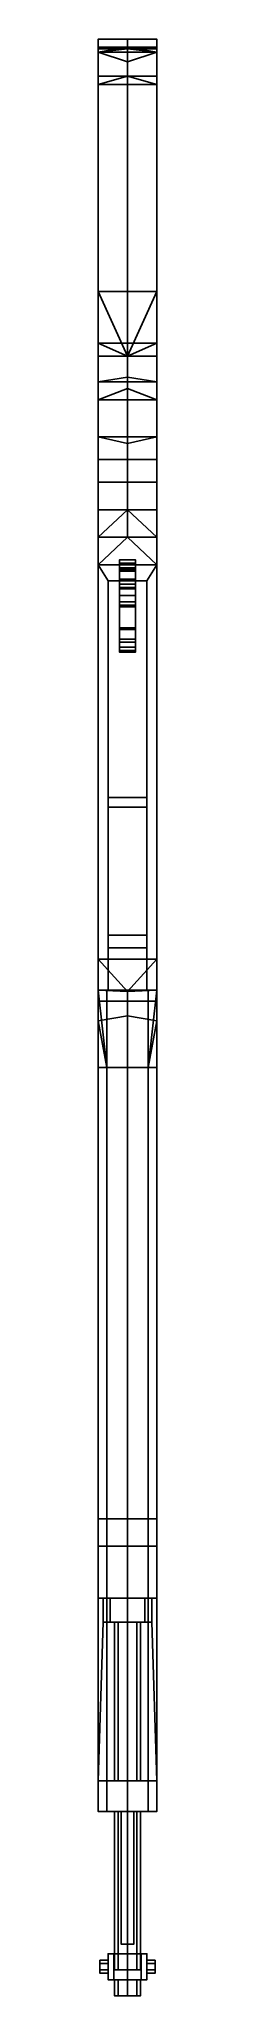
# Model space of a CAD drawing. Extents: x -0.2 to 0.2, y -12.3 to -0.2.
import ezdxf

# ---------------------------------------------------------------- set-up
doc = ezdxf.new("R2010")
doc.units = 0
doc.layers.add('AG42', color=7, linetype='CONTINUOUS')

msp = doc.modelspace()

# ---------------------------------------------------------------- linework, layer by layer
at = {"layer": 'AG42'}
for points in [[(-0.18, -0.29, 0.84), (-0.18, -0.29, 0.84), (-0.18, -0.29, 1.23), (-0.18, -0.24, 1.23)], [(0.18, -0.24, 1.23), (0.18, -0.29, 0.84), (-0.18, -0.29, 0.84), (-0.18, -0.24, 1.23)], [(-0.18, -0.24, 1.23), (-0.18, -0.29, 1.23), (0, -0.29, 1.32), (0, -0.24, 1.27)], [(0, -0.24, 1.27), (0.18, -0.24, 1.23), (-0.18, -0.24, 1.23), (0, -0.24, 1.27)], [(0, -0.24, 1.27), (0, -0.29, 1.32), (0.18, -0.29, 1.23), (0.18, -0.24, 1.23)], [(0.18, -0.29, 1.23), (0.18, -0.29, 0.84), (0.18, -0.29, 0.84), (0.18, -0.24, 1.23)], [(-0.18, -0.29, 0.84), (-0.18, -0.3, 0.43), (-0.18, -0.3, 1.23), (-0.18, -0.29, 1.23)], [(0.18, -0.29, 0.84), (0.18, -0.3, 0.43), (-0.18, -0.3, 0.43), (-0.18, -0.29, 0.84)], [(-0.18, -0.29, 1.23), (-0.18, -0.3, 1.23), (0, -0.29, 1.32)], [(-0.18, -0.3, 1.23), (-0.18, -0.32, 1.23), (0, -0.29, 1.32)], [(-0.18, -0.32, 1.23), (-0.18, -0.47, 1.23), (0, -0.47, 1.32), (0, -0.29, 1.32)], [(-0.18, -0.3, 0.43), (-0.18, -0.32, 0.38), (-0.18, -0.32, 1.23), (-0.18, -0.3, 1.23)], [(0.18, -0.3, 0.43), (0, -0.3, 0.36), (0, -0.3, 0.36), (-0.18, -0.3, 0.43)], [(-0.18, -0.3, 0.43), (0, -0.3, 0.36), (0, -0.3, 0.36), (-0.18, -0.32, 0.38)], [(0, -0.3, 0.36), (0, -0.32, 0.3), (0, -0.32, 0.3), (-0.18, -0.32, 0.38)], [(-0.18, -0.32, 0.38), (-0.18, -0.47, 0.42), (-0.18, -0.47, 1.23), (-0.18, -0.32, 1.23)], [(0, -0.38, 0.27), (0, -0.47, 0.27), (-0.18, -0.47, 0.42), (-0.18, -0.32, 0.38)], [(-0.18, -0.32, 0.38), (0, -0.32, 0.3), (0, -0.32, 0.3), (0, -0.38, 0.27)], [(0, -0.29, 1.32), (0, -0.47, 1.32), (0.18, -0.47, 1.23), (0.18, -0.32, 1.23)], [(0.18, -0.3, 1.23), (0, -0.29, 1.32), (0.18, -0.32, 1.23)], [(0.18, -0.29, 1.23), (0, -0.29, 1.32), (0.18, -0.3, 1.23)], [(0.18, -0.3, 0.43), (0.18, -0.32, 0.38), (0.18, -0.32, 0.38), (0, -0.3, 0.36)], [(0, -0.3, 0.36), (0.18, -0.32, 0.38), (0.18, -0.32, 0.38), (0, -0.32, 0.3)], [(0.18, -0.32, 0.38), (0.18, -0.47, 0.42), (0, -0.47, 0.27), (0, -0.38, 0.27)], [(0, -0.32, 0.3), (0.18, -0.32, 0.38), (0.18, -0.32, 0.38), (0, -0.38, 0.27)], [(0.18, -0.3, 1.23), (0.18, -0.3, 0.43), (0.18, -0.29, 0.84), (0.18, -0.29, 1.23)], [(0.18, -0.32, 1.23), (0.18, -0.32, 0.38), (0.18, -0.3, 0.43), (0.18, -0.3, 1.23)], [(0.18, -0.47, 1.23), (0.18, -0.47, 0.42), (0.18, -0.32, 0.38), (0.18, -0.32, 1.23)], [(-0.18, -0.47, 0.42), (-0.18, -0.52, 0.42), (-0.18, -0.52, 1.23), (-0.18, -0.47, 1.23)], [(-0.18, -0.52, 1.23), (-0.18, -1.8, 1.27), (0, -2.2, 1.39), (0, -0.47, 1.32)], [(0, -0.47, 0.27), (0, -0.52, 0.27), (-0.18, -0.52, 0.42), (-0.18, -0.47, 0.42)], [(0.18, -0.47, 0.42), (0.18, -0.52, 0.42), (0, -0.52, 0.27), (0, -0.47, 0.27)], [(0, -0.47, 1.32), (0, -2.2, 1.39), (0.18, -1.8, 1.27), (0.18, -0.52, 1.23)], [(0, -0.47, 1.32), (0.18, -0.52, 1.23), (0.18, -0.47, 1.23)], [(0.18, -0.52, 1.23), (0.18, -0.52, 0.42), (0.18, -0.47, 0.42), (0.18, -0.47, 1.23)], [(-0.18, -0.52, 0.42), (-0.18, -1.8, 0.72), (-0.18, -1.8, 1.27), (-0.18, -0.52, 1.23)], [(0, -0.52, 0.27), (0, -1.8, 0.6), (-0.18, -1.8, 0.72), (-0.18, -0.52, 0.42)], [(0.18, -0.52, 0.42), (0.18, -1.8, 0.72), (0, -1.8, 0.6), (0, -0.52, 0.27)], [(0.18, -1.8, 1.27), (0.18, -1.8, 0.72), (0.18, -0.52, 0.42), (0.18, -0.52, 1.23)], [(-0.18, -1.8, 0.72), (-0.18, -2.12, 0.79), (-0.18, -2.12, 1.27), (-0.18, -1.8, 1.27)], [(0, -1.8, 0.6), (0, -2.12, 0.72), (-0.18, -2.12, 0.79), (-0.18, -1.8, 0.72)], [(-0.18, -1.8, 1.27), (-0.18, -2.12, 1.27), (0, -2.2, 1.39)], [(0.18, -2.12, 0.79), (0, -2.12, 0.72), (0, -1.8, 0.6), (0.18, -1.8, 0.72)], [(0.18, -1.8, 1.27), (0, -2.2, 1.39), (0.18, -2.12, 1.27)], [(0.18, -2.12, 1.27), (0.18, -2.12, 0.79), (0.18, -1.8, 0.72), (0.18, -1.8, 1.27)], [(-0.18, -2.12, 0.79), (-0.18, -2.2, 0.79), (-0.18, -2.2, 1.28), (-0.18, -2.12, 1.27)], [(-0.18, -2.12, 1.27), (-0.18, -2.2, 1.28), (0, -2.2, 1.39)], [(0, -2.12, 0.72), (0, -2.2, 0.72), (-0.18, -2.2, 0.79), (-0.18, -2.12, 0.79)], [(0.18, -2.12, 0.79), (0.18, -2.2, 0.79), (0, -2.2, 0.72), (0, -2.12, 0.72)], [(0.18, -2.12, 1.27), (0, -2.2, 1.39), (0.18, -2.2, 1.28)], [(0.18, -2.2, 1.28), (0.18, -2.2, 0.79), (0.18, -2.12, 0.79), (0.18, -2.12, 1.27)], [(-0.18, -2.2, 0.79), (-0.18, -2.36, 0.77), (-0.18, -2.36, 1.22), (-0.18, -2.2, 1.28)], [(-0.18, -2.2, 1.28), (-0.18, -2.36, 1.22), (0, -2.33, 1.3), (0, -2.2, 1.39)], [(0, -2.2, 0.72), (0, -2.36, 0.7), (-0.18, -2.36, 0.77), (-0.18, -2.2, 0.79)], [(0.18, -2.2, 0.79), (0.18, -2.36, 0.77), (0, -2.36, 0.7), (0, -2.2, 0.72)], [(0, -2.2, 1.39), (0, -2.33, 1.3), (0.18, -2.36, 1.22), (0.18, -2.2, 1.28)], [(0.18, -2.36, 1.22), (0.18, -2.36, 0.77), (0.18, -2.2, 0.79), (0.18, -2.2, 1.28)], [(-0.18, -2.36, 1.22), (-0.18, -2.47, 1.21), (0, -2.4, 1.29), (0, -2.33, 1.3)], [(-0.18, -2.36, 0.77), (-0.18, -2.47, 0.72), (-0.18, -2.47, 1.21), (-0.18, -2.36, 1.22)], [(0, -2.36, 0.7), (0, -2.47, 0.66), (-0.18, -2.47, 0.72), (-0.18, -2.36, 0.77)], [(-0.18, -2.47, 1.21), (-0.18, -2.47, 1.21), (0, -2.47, 1.29), (0, -2.4, 1.29)], [(0, -2.33, 1.3), (0, -2.4, 1.29), (0.18, -2.47, 1.21), (0.18, -2.36, 1.22)], [(0.18, -2.36, 0.77), (0.18, -2.47, 0.72), (0, -2.47, 0.66), (0, -2.36, 0.7)], [(0, -2.4, 1.29), (0, -2.4, 1.29), (0, -2.47, 1.29), (0.18, -2.47, 1.21)], [(0.18, -2.47, 1.21), (0.18, -2.47, 0.72), (0.18, -2.36, 0.77), (0.18, -2.36, 1.22)], [(-0.18, -2.47, 0.72), (-0.18, -2.7, 0.68), (-0.18, -2.7, 1.25), (-0.18, -2.47, 1.21)], [(0, -2.47, 0.66), (0, -2.7, 0.57), (-0.18, -2.7, 0.68), (-0.18, -2.47, 0.72)], [(-0.18, -2.47, 1.21), (-0.18, -2.7, 1.25), (0, -2.7, 1.35), (0, -2.47, 1.29)], [(0.18, -2.47, 0.72), (0.18, -2.7, 0.68), (0, -2.7, 0.57), (0, -2.47, 0.66)], [(0, -2.47, 1.29), (0, -2.7, 1.35), (0.18, -2.7, 1.25), (0.18, -2.47, 1.21)], [(0.18, -2.7, 1.25), (0.18, -2.7, 0.68), (0.18, -2.47, 0.72), (0.18, -2.47, 1.21)], [(-0.18, -2.7, 0.68), (-0.18, -2.84, 0.84), (-0.18, -2.84, 1.29), (-0.18, -2.7, 1.25)], [(0, -2.7, 0.57), (0, -2.74, 0.57), (-0.18, -2.7, 0.68)], [(0, -2.74, 0.57), (0, -2.84, 0.72), (-0.18, -2.84, 0.84), (-0.18, -2.7, 0.68)], [(-0.18, -2.7, 1.25), (-0.18, -2.84, 1.29), (0, -2.84, 1.39), (0, -2.7, 1.35)], [(0.18, -2.7, 0.68), (0.18, -2.84, 0.84), (0, -2.84, 0.72), (0, -2.74, 0.57)], [(0, -2.7, 1.35), (0, -2.84, 1.39), (0.18, -2.84, 1.29), (0.18, -2.7, 1.25)], [(0, -2.7, 0.57), (0.18, -2.7, 0.68), (0, -2.74, 0.57)], [(0.18, -2.84, 1.29), (0.18, -2.84, 0.84), (0.18, -2.7, 0.68), (0.18, -2.7, 1.25)], [(-0.18, -2.84, 0.84), (-0.18, -2.98, 0.93), (-0.18, -2.98, 1.33), (-0.18, -2.84, 1.29)], [(0, -2.84, 0.72), (0, -2.98, 0.86), (-0.18, -2.98, 0.93), (-0.18, -2.84, 0.84)], [(-0.18, -2.84, 1.29), (-0.18, -2.98, 1.33), (0, -2.98, 1.42), (0, -2.84, 1.39)], [(0, -2.84, 1.39), (0, -2.98, 1.42), (0.18, -2.98, 1.33), (0.18, -2.84, 1.29)], [(0.18, -2.84, 0.84), (0.18, -2.98, 0.93), (0, -2.98, 0.86), (0, -2.84, 0.72)], [(0.18, -2.98, 1.33), (0.18, -2.98, 0.93), (0.18, -2.84, 0.84), (0.18, -2.84, 1.29)], [(-0.18, -2.98, 0.93), (-0.18, -3.15, 1), (-0.18, -3.15, 1.37), (-0.18, -2.98, 1.33)], [(0, -2.98, 0.86), (0, -3.15, 0.97), (-0.18, -3.15, 1), (-0.18, -2.98, 0.93)], [(-0.18, -2.98, 1.33), (-0.18, -3.15, 1.37), (0, -3.15, 1.46), (0, -2.98, 1.42)], [(0.18, -2.98, 0.93), (0.18, -3.15, 1), (0, -3.15, 0.97), (0, -2.98, 0.86)], [(0, -2.98, 1.42), (0, -3.15, 1.46), (0.18, -3.15, 1.37), (0.18, -2.98, 1.33)], [(0.18, -3.15, 1.37), (0.18, -3.15, 1), (0.18, -2.98, 0.93), (0.18, -2.98, 1.33)], [(-0.18, -3.15, 1), (-0.18, -3.32, 1.05), (-0.18, -3.32, 1.4), (-0.18, -3.15, 1.37)], [(0, -3.15, 0.97), (0.18, -3.32, 1.05), (-0.18, -3.32, 1.05), (0, -3.15, 0.97)], [(-0.18, -3.15, 1), (0, -3.15, 0.97), (-0.18, -3.32, 1.05), (-0.18, -3.15, 1)], [(-0.18, -3.15, 1.37), (-0.18, -3.32, 1.4), (0, -3.32, 1.47), (0, -3.15, 1.46)], [(0, -3.15, 1.46), (0, -3.32, 1.47), (0.18, -3.32, 1.4), (0.18, -3.15, 1.37)], [(0, -3.15, 0.97), (0.18, -3.15, 1), (0.18, -3.32, 1.05), (0, -3.15, 0.97)], [(0.18, -3.32, 1.4), (0.18, -3.32, 1.05), (0.18, -3.15, 1), (0.18, -3.15, 1.37)], [(-0.18, -3.32, 1.05), (-0.18, -3.49, 1.06), (-0.18, -3.49, 1.49), (-0.18, -3.32, 1.4)], [(0.18, -3.32, 1.05), (0.18, -3.49, 1.06), (-0.18, -3.49, 1.06), (-0.18, -3.32, 1.05)], [(0, -3.32, 1.47), (-0.18, -3.49, 1.49), (0.18, -3.49, 1.49), (0, -3.32, 1.47)], [(-0.18, -3.32, 1.4), (-0.18, -3.49, 1.49), (0, -3.32, 1.47), (-0.18, -3.32, 1.4)], [(0, -3.32, 1.47), (0.18, -3.49, 1.49), (0.18, -3.32, 1.4), (0, -3.32, 1.47)], [(0.18, -3.49, 1.49), (0.18, -3.49, 1.06), (0.18, -3.32, 1.05), (0.18, -3.32, 1.4)], [(-0.18, -3.49, 1.06), (-0.18, -5.93, 1.06), (-0.18, -5.93, 1.49), (-0.18, -3.49, 1.49)], [(0.18, -3.49, 1.06), (0.18, -5.93, 1.06), (-0.18, -5.93, 1.06), (-0.18, -3.49, 1.06)], [(-0.18, -3.49, 1.49), (-0.18, -6.12, 1.49), (-0.18, -6.12, 1.61), (-0.18, -3.49, 1.61)], [(-0.18, -3.49, 1.61), (-0.18, -6.12, 1.61), (-0.12, -6.12, 1.82), (-0.12, -3.59, 1.82)], [(-0.18, -3.49, 1.61), (-0.12, -3.59, 1.82), (0.12, -3.59, 1.82), (0.18, -3.49, 1.61)], [(-0.18, -3.49, 1.49), (-0.18, -3.49, 1.61), (0.18, -3.49, 1.61), (0.18, -3.49, 1.49)], [(0.05, -3.49, 1.06), (0.05, -3.46, 1.01), (-0.05, -3.46, 1.01), (-0.05, -3.49, 1.06)], [(-0.05, -3.46, 1.01), (-0.05, -3.52, 1.01), (-0.05, -3.58, 1.06), (-0.05, -3.49, 1.06)], [(-0.05, -3.46, 0.89), (-0.05, -3.51, 0.89), (-0.05, -3.52, 1.01), (-0.05, -3.46, 1.01)], [(0.05, -3.46, 1.01), (0.05, -3.46, 0.89), (-0.05, -3.46, 0.89), (-0.05, -3.46, 1.01)], [(-0.05, -3.48, 0.82), (-0.05, -3.53, 0.82), (-0.05, -3.51, 0.89), (-0.05, -3.46, 0.89)], [(0.05, -3.46, 0.89), (0.05, -3.48, 0.82), (-0.05, -3.48, 0.82), (-0.05, -3.46, 0.89)], [(0.05, -3.48, 0.82), (0.05, -3.58, 0.75), (-0.05, -3.58, 0.75), (-0.05, -3.48, 0.82)], [(-0.05, -3.58, 0.75), (-0.05, -3.58, 0.78), (-0.05, -3.53, 0.82), (-0.05, -3.48, 0.82)], [(0.05, -3.58, 1.06), (0.05, -3.52, 1.01), (0.05, -3.46, 1.01), (0.05, -3.49, 1.06)], [(0.05, -3.52, 1.01), (0.05, -3.51, 0.89), (0.05, -3.46, 0.89), (0.05, -3.46, 1.01)], [(0.05, -3.51, 0.89), (0.05, -3.53, 0.82), (0.05, -3.48, 0.82), (0.05, -3.46, 0.89)], [(0.05, -3.53, 0.82), (0.05, -3.58, 0.78), (0.05, -3.58, 0.75), (0.05, -3.48, 0.82)], [(0.12, -6.12, 1.82), (0.18, -6.12, 1.61), (0.18, -3.49, 1.61), (0.12, -3.59, 1.82)], [(0.18, -5.93, 1.49), (0.18, -5.93, 1.06), (0.18, -3.49, 1.06), (0.18, -3.49, 1.49)], [(0.18, -6.12, 1.61), (0.18, -6.12, 1.49), (0.18, -3.49, 1.49), (0.18, -3.49, 1.61)], [(-0.12, -3.59, 1.82), (-0.12, -6.12, 1.82), (0.12, -6.12, 1.82), (0.12, -3.59, 1.82)], [(-0.05, -3.52, 1.01), (-0.05, -3.51, 0.89), (0.05, -3.51, 0.89), (0.05, -3.52, 1.01)], [(-0.05, -3.51, 0.89), (-0.05, -3.53, 0.82), (0.05, -3.53, 0.82), (0.05, -3.51, 0.89)], [(-0.05, -3.58, 1.06), (-0.05, -3.52, 1.01), (0.05, -3.52, 1.01), (0.05, -3.58, 1.06)], [(-0.05, -3.53, 0.82), (-0.05, -3.58, 0.78), (0.05, -3.58, 0.78), (0.05, -3.53, 0.82)], [(-0.05, -3.63, 0.74), (-0.05, -3.63, 0.77), (-0.05, -3.58, 0.78), (-0.05, -3.58, 0.75)], [(0.05, -3.58, 0.75), (0.05, -3.63, 0.74), (-0.05, -3.63, 0.74), (-0.05, -3.58, 0.75)], [(-0.05, -3.58, 0.78), (-0.05, -3.63, 0.77), (0.05, -3.63, 0.77), (0.05, -3.58, 0.78)], [(-0.05, -3.74, 1.06), (-0.05, -3.61, 1.06), (-0.05, -3.64, 1.04), (-0.05, -3.72, 1.04)], [(-0.05, -3.64, 1.04), (-0.05, -3.61, 1.06), (0.05, -3.61, 1.06), (0.05, -3.64, 1.04)], [(0.05, -3.58, 0.78), (0.05, -3.63, 0.77), (0.05, -3.63, 0.74), (0.05, -3.58, 0.75)], [(0.05, -3.64, 1.04), (0.05, -3.61, 1.06), (0.05, -3.74, 1.06), (0.05, -3.72, 1.04)], [(-0.05, -3.89, 0.74), (-0.05, -3.88, 0.77), (-0.05, -3.63, 0.77), (-0.05, -3.63, 0.74)], [(-0.05, -3.63, 0.77), (-0.05, -3.88, 0.77), (0.05, -3.88, 0.77), (0.05, -3.63, 0.77)], [(0.05, -3.63, 0.74), (0.05, -3.89, 0.74), (-0.05, -3.89, 0.74), (-0.05, -3.63, 0.74)], [(-0.05, -3.72, 1.04), (-0.05, -3.64, 1.04), (-0.05, -3.64, 1.04), (-0.05, -3.68, 0.98)], [(-0.05, -3.68, 0.98), (-0.05, -3.64, 1.04), (-0.05, -3.64, 0.88), (-0.05, -3.68, 0.89)], [(-0.05, -3.64, 0.88), (-0.05, -3.64, 1.04), (0.05, -3.64, 1.04), (0.05, -3.64, 0.88)], [(-0.05, -3.72, 0.79), (-0.05, -3.64, 0.88), (0.05, -3.64, 0.88), (0.05, -3.72, 0.79)], [(-0.05, -3.68, 0.89), (-0.05, -3.64, 0.88), (-0.05, -3.72, 0.79), (-0.05, -3.75, 0.8)], [(0.05, -3.68, 0.98), (0.05, -3.72, 1.04), (-0.05, -3.72, 1.04), (-0.05, -3.68, 0.98)], [(0.05, -3.68, 0.89), (0.05, -3.68, 0.98), (-0.05, -3.68, 0.98), (-0.05, -3.68, 0.89)], [(0.05, -3.75, 0.8), (0.05, -3.68, 0.89), (-0.05, -3.68, 0.89), (-0.05, -3.75, 0.8)], [(0.05, -3.72, 1.04), (0.05, -3.74, 1.06), (-0.05, -3.74, 1.06), (-0.05, -3.72, 1.04)], [(-0.05, -3.75, 0.8), (-0.05, -3.72, 0.79), (0.05, -3.72, 0.79), (0.05, -3.75, 0.8)], [(0.05, -3.63, 0.77), (0.05, -3.88, 0.77), (0.05, -3.89, 0.74), (0.05, -3.63, 0.74)], [(0.05, -3.64, 1.04), (0.05, -3.64, 1.04), (0.05, -3.72, 1.04), (0.05, -3.68, 0.98)], [(0.05, -3.64, 0.88), (0.05, -3.64, 1.04), (0.05, -3.68, 0.98), (0.05, -3.68, 0.89)], [(0.05, -3.72, 0.79), (0.05, -3.64, 0.88), (0.05, -3.68, 0.89), (0.05, -3.75, 0.8)], [(-0.05, -3.97, 0.78), (-0.05, -3.95, 0.81), (-0.05, -3.88, 0.77), (-0.05, -3.89, 0.74)], [(-0.05, -3.88, 0.77), (-0.05, -3.95, 0.81), (0.05, -3.95, 0.81), (0.05, -3.88, 0.77)], [(0.05, -3.89, 0.74), (0.05, -3.97, 0.78), (-0.05, -3.97, 0.78), (-0.05, -3.89, 0.74)], [(-0.05, -4.02, 0.84), (-0.05, -4, 0.87), (-0.05, -3.95, 0.81), (-0.05, -3.97, 0.78)], [(-0.05, -3.95, 0.81), (-0.05, -4, 0.87), (0.05, -4, 0.87), (0.05, -3.95, 0.81)], [(0.05, -3.97, 0.78), (0.05, -4.02, 0.84), (-0.05, -4.02, 0.84), (-0.05, -3.97, 0.78)], [(0.05, -3.88, 0.77), (0.05, -3.95, 0.81), (0.05, -3.97, 0.78), (0.05, -3.89, 0.74)], [(0.05, -3.95, 0.81), (0.05, -4, 0.87), (0.05, -4.02, 0.84), (0.05, -3.97, 0.78)], [(-0.05, -4.03, 1.06), (-0.05, -4, 1.06), (-0.05, -4, 0.87), (-0.05, -4.02, 0.84)], [(-0.05, -4, 0.87), (-0.05, -4, 1.06), (0.05, -4, 1.06), (0.05, -4, 0.87)], [(0.05, -4.02, 0.84), (0.05, -4.03, 1.06), (-0.05, -4.03, 1.06), (-0.05, -4.02, 0.84)], [(0.05, -4, 0.87), (0.05, -4, 1.06), (0.05, -4.03, 1.06), (0.05, -4.02, 0.84)], [(-0.12, -4.99, 0.5), (-0.12, -5.86, 0.6), (-0.12, -5.78, 1.06), (-0.12, -4.93, 1.06)], [(0.12, -4.93, 1.06), (0.12, -4.99, 0.5), (-0.12, -4.99, 0.5), (-0.12, -4.93, 1.06)], [(0.12, -5.78, 1.06), (0.12, -5.86, 0.6), (0.12, -4.99, 0.5), (0.12, -4.93, 1.06)], [(0.12, -4.99, 0.5), (0.12, -5.86, 0.6), (-0.12, -5.86, 0.6), (-0.12, -4.99, 0.5)], [(-0.12, -5.78, 1.06), (-0.12, -5.86, 0.6), (0.12, -5.86, 0.6), (0.12, -5.78, 1.06)], [(-0.18, -5.93, 1.06), (-0.18, -6.12, 1.19), (-0.18, -6.12, 1.49), (-0.18, -5.93, 1.49)], [(0.18, -5.93, 1.06), (0, -6.13, 1.15), (0, -6.13, 1.15), (-0.18, -5.93, 1.06)], [(-0.18, -5.93, 1.06), (0, -6.13, 1.15), (0, -6.13, 1.15), (-0.18, -6.12, 1.19)], [(0.18, -5.93, 1.06), (0.18, -6.12, 1.19), (0.18, -6.12, 1.19), (0, -6.13, 1.15)], [(0.18, -6.12, 1.49), (0.18, -6.12, 1.19), (0.18, -5.93, 1.06), (0.18, -5.93, 1.49)], [(-0.18, -6.12, 1.19), (-0.18, -6.31, 1.27), (-0.18, -6.12, 1.49)], [(-0.127, -6.12, 1.827), (-0.18, -6.12, 1.7), (-0.18, -6.19, 1.7), (-0.127, -6.19, 1.827)], [(0, -6.13, 1.15), (0, -6.28, 1.2), (-0.18, -6.31, 1.27), (-0.18, -6.12, 1.19)], [(-0.127, -6.12, 1.827), (-0.12, -6.12, 1.82), (-0.18, -6.12, 1.61), (-0.18, -6.12, 1.7)], [(-0.18, -6.12, 1.7), (-0.18, -6.12, 1.49), (-0.18, -6.6, 1.41), (-0.18, -6.19, 1.7)], [(-0.18, -6.31, 1.27), (-0.127, -6.6, 1.283), (-0.18, -6.12, 1.49)], [(-0.127, -6.6, 1.283), (-0.18, -6.6, 1.41), (-0.18, -6.12, 1.49)], [(0, -6.12, 1.88), (-0.127, -6.12, 1.827), (-0.127, -6.19, 1.827), (0, -6.19, 1.88)], [(0, -6.12, 1.88), (0.127, -6.12, 1.827), (-0.127, -6.12, 1.827), (0, -6.12, 1.88)], [(-0.12, -6.12, 1.82), (-0.127, -6.12, 1.827), (0.127, -6.12, 1.827), (0.12, -6.12, 1.82)], [(0.127, -6.12, 1.827), (0, -6.12, 1.88), (0, -6.19, 1.88), (0.127, -6.19, 1.827)], [(0.18, -6.12, 1.19), (0.18, -6.31, 1.27), (0, -6.28, 1.2), (0, -6.13, 1.15)], [(0.127, -6.12, 1.827), (0.18, -6.12, 1.7), (0.18, -6.12, 1.61), (0.12, -6.12, 1.82)], [(0.18, -6.12, 1.7), (0.127, -6.12, 1.827), (0.127, -6.19, 1.827), (0.18, -6.19, 1.7)], [(0.18, -6.12, 1.49), (0.127, -6.6, 1.283), (0.18, -6.31, 1.27), (0.18, -6.12, 1.49)], [(0.18, -6.12, 1.49), (0.18, -6.6, 1.41), (0.127, -6.6, 1.283), (0.18, -6.12, 1.49)], [(0.18, -6.12, 1.49), (0.18, -6.31, 1.27), (0.18, -6.12, 1.19), (0.18, -6.12, 1.49)], [(0.18, -6.12, 1.49), (0.18, -6.12, 1.7), (0.18, -6.19, 1.7), (0.18, -6.6, 1.41)], [(-0.127, -6.19, 1.827), (-0.18, -6.19, 1.7), (-0.18, -9.39, 1.65), (-0.127, -9.39, 1.777)], [(-0.18, -6.19, 1.7), (-0.18, -6.6, 1.41), (-0.18, -9.39, 1.51), (-0.18, -9.39, 1.65)], [(0, -6.28, 1.2), (0, -6.6, 1.23), (-0.127, -6.6, 1.283), (-0.18, -6.31, 1.27)], [(0, -6.19, 1.88), (-0.127, -6.19, 1.827), (-0.127, -9.39, 1.777), (0, -9.39, 1.83)], [(0.127, -6.19, 1.827), (0, -6.19, 1.88), (0, -9.39, 1.83), (0.127, -9.39, 1.777)], [(0.18, -6.31, 1.27), (0.127, -6.6, 1.283), (0, -6.6, 1.23), (0, -6.28, 1.2)], [(0.18, -6.19, 1.7), (0.127, -6.19, 1.827), (0.127, -9.39, 1.777), (0.18, -9.39, 1.65)], [(0.18, -6.6, 1.41), (0.18, -6.19, 1.7), (0.18, -9.39, 1.65), (0.18, -9.39, 1.51)], [(-0.18, -6.6, 1.41), (-0.127, -6.6, 1.283), (-0.127, -9.39, 1.383), (-0.18, -9.39, 1.51)], [(-0.127, -6.6, 1.283), (0, -6.6, 1.23), (0, -9.39, 1.33), (-0.127, -9.39, 1.383)], [(0, -6.6, 1.23), (0.127, -6.6, 1.283), (0.127, -9.39, 1.383), (0, -9.39, 1.33)], [(0.127, -6.6, 1.283), (0.18, -6.6, 1.41), (0.18, -9.39, 1.51), (0.127, -9.39, 1.383)], [(-0.127, -9.39, 1.757), (-0.18, -9.39, 1.63), (-0.18, -9.56, 1.63), (-0.127, -9.56, 1.757)], [(-0.18, -9.39, 1.51), (-0.127, -9.39, 1.383), (-0.127, -9.56, 1.383), (-0.18, -9.56, 1.51)], [(-0.18, -9.39, 1.63), (-0.18, -9.39, 1.51), (-0.18, -9.56, 1.51), (-0.18, -9.56, 1.63)], [(-0.127, -9.39, 1.777), (-0.18, -9.39, 1.65), (-0.18, -9.39, 1.63), (-0.127, -9.39, 1.757)], [(0, -9.39, 1.81), (-0.127, -9.39, 1.757), (-0.127, -9.56, 1.757), (0, -9.56, 1.81)], [(-0.127, -9.39, 1.383), (0, -9.39, 1.33), (0, -9.56, 1.33), (-0.127, -9.56, 1.383)], [(0, -9.39, 1.83), (-0.127, -9.39, 1.777), (-0.127, -9.39, 1.757), (0, -9.39, 1.81)], [(0.127, -9.39, 1.757), (0, -9.39, 1.81), (0, -9.56, 1.81), (0.127, -9.56, 1.757)], [(0, -9.39, 1.33), (0.127, -9.39, 1.383), (0.127, -9.56, 1.383), (0, -9.56, 1.33)], [(0.127, -9.39, 1.777), (0, -9.39, 1.83), (0, -9.39, 1.81), (0.127, -9.39, 1.757)], [(0.18, -9.39, 1.63), (0.127, -9.39, 1.757), (0.127, -9.56, 1.757), (0.18, -9.56, 1.63)], [(0.127, -9.39, 1.383), (0.18, -9.39, 1.51), (0.18, -9.56, 1.51), (0.127, -9.56, 1.383)], [(0.18, -9.39, 1.65), (0.127, -9.39, 1.777), (0.127, -9.39, 1.757), (0.18, -9.39, 1.63)], [(0.18, -9.39, 1.51), (0.18, -9.39, 1.63), (0.18, -9.56, 1.63), (0.18, -9.56, 1.51)], [(-0.127, -9.56, 1.747), (-0.18, -9.56, 1.62), (-0.18, -9.88, 1.62), (-0.127, -9.88, 1.747)], [(-0.18, -9.56, 1.51), (-0.127, -9.56, 1.383), (-0.127, -11.01, 1.383), (-0.18, -11.01, 1.51)], [(-0.18, -9.56, 1.62), (-0.18, -9.56, 1.51), (-0.18, -11.01, 1.51), (-0.18, -11.01, 1.62)], [(-0.127, -9.56, 1.757), (-0.18, -9.56, 1.63), (-0.18, -9.56, 1.62), (-0.127, -9.56, 1.747)], [(0, -9.56, 1.8), (-0.127, -9.56, 1.747), (-0.127, -9.88, 1.747), (0, -9.88, 1.8)], [(-0.127, -9.56, 1.383), (0, -9.56, 1.33), (0, -11.01, 1.33), (-0.127, -11.01, 1.383)], [(0, -9.56, 1.81), (-0.127, -9.56, 1.757), (-0.127, -9.56, 1.747), (0, -9.56, 1.8)], [(0.127, -9.56, 1.747), (0, -9.56, 1.8), (0, -9.88, 1.8), (0.127, -9.88, 1.747)], [(0, -9.56, 1.33), (0.127, -9.56, 1.383), (0.127, -11.01, 1.383), (0, -11.01, 1.33)], [(0.127, -9.56, 1.757), (0, -9.56, 1.81), (0, -9.56, 1.8), (0.127, -9.56, 1.747)], [(0.18, -9.56, 1.62), (0.127, -9.56, 1.747), (0.127, -9.88, 1.747), (0.18, -9.88, 1.62)], [(0.127, -9.56, 1.383), (0.18, -9.56, 1.51), (0.18, -11.01, 1.51), (0.127, -11.01, 1.383)], [(0.18, -9.56, 1.63), (0.127, -9.56, 1.757), (0.127, -9.56, 1.747), (0.18, -9.56, 1.62)], [(0.18, -9.56, 1.51), (0.18, -9.56, 1.62), (0.18, -11.01, 1.62), (0.18, -11.01, 1.51)], [(-0.15, -9.88, 1.62), (-0.18, -9.88, 1.62), (-0.18, -11.01, 1.62), (-0.15, -10.03, 1.62)], [(-0.127, -9.88, 1.747), (-0.18, -9.88, 1.62), (-0.15, -9.88, 1.62), (-0.106, -9.88, 1.726)], [(-0.106, -9.88, 1.726), (-0.15, -9.88, 1.62), (-0.15, -10.03, 1.62), (-0.106, -10.03, 1.726)], [(0, -9.88, 1.8), (-0.127, -9.88, 1.747), (-0.106, -9.88, 1.726), (0, -9.88, 1.77)], [(0, -9.88, 1.77), (-0.106, -9.88, 1.726), (-0.106, -10.03, 1.726), (0, -10.03, 1.77)], [(0.106, -9.88, 1.726), (0, -9.88, 1.77), (0, -10.03, 1.77), (0.106, -10.03, 1.726)], [(0.127, -9.88, 1.747), (0, -9.88, 1.8), (0, -9.88, 1.77), (0.106, -9.88, 1.726)], [(0.15, -9.88, 1.62), (0.106, -9.88, 1.726), (0.106, -10.03, 1.726), (0.15, -10.03, 1.62)], [(0.18, -9.88, 1.62), (0.127, -9.88, 1.747), (0.106, -9.88, 1.726), (0.15, -9.88, 1.62)], [(0.18, -9.88, 1.62), (0.15, -9.88, 1.62), (0.15, -10.03, 1.62), (0.18, -11.01, 1.62)], [(-0.08, -10.03, 1.62), (-0.15, -10.03, 1.62), (-0.18, -11.01, 1.62), (-0.08, -11.01, 1.62)], [(-0.106, -10.03, 1.726), (-0.15, -10.03, 1.62), (-0.08, -10.03, 1.62), (-0.057, -10.03, 1.677)], [(0, -10.03, 1.77), (-0.106, -10.03, 1.726), (-0.057, -10.03, 1.677), (0, -10.03, 1.7)], [(-0.057, -10.03, 1.677), (-0.08, -10.03, 1.62), (-0.08, -11.01, 1.62), (-0.057, -11.01, 1.677)], [(0, -10.03, 1.7), (-0.057, -10.03, 1.677), (-0.057, -11.01, 1.677), (0, -11.01, 1.7)], [(0.057, -10.03, 1.677), (0, -10.03, 1.7), (0, -11.01, 1.7), (0.057, -11.01, 1.677)], [(0.106, -10.03, 1.726), (0, -10.03, 1.77), (0, -10.03, 1.7), (0.057, -10.03, 1.677)], [(0.08, -10.03, 1.62), (0.057, -10.03, 1.677), (0.057, -11.01, 1.677), (0.08, -11.01, 1.62)], [(0.15, -10.03, 1.62), (0.106, -10.03, 1.726), (0.057, -10.03, 1.677), (0.08, -10.03, 1.62)], [(0.15, -10.03, 1.62), (0.08, -10.03, 1.62), (0.08, -11.01, 1.62), (0.18, -11.01, 1.62)], [(-0.127, -11.01, 1.657), (-0.18, -11.01, 1.53), (-0.18, -11.2, 1.53), (-0.127, -11.2, 1.657)], [(-0.18, -11.01, 1.5), (-0.127, -11.01, 1.373), (-0.127, -11.2, 1.373), (-0.18, -11.2, 1.5)], [(-0.18, -11.01, 1.53), (-0.18, -11.01, 1.5), (-0.18, -11.2, 1.5), (-0.18, -11.2, 1.53)], [(-0.127, -11.01, 1.383), (-0.127, -11.01, 1.373), (-0.18, -11.01, 1.5), (-0.18, -11.01, 1.51)], [(-0.18, -11.01, 1.62), (-0.18, -11.01, 1.62), (-0.18, -11.01, 1.53), (-0.143, -11.01, 1.62)], [(-0.08, -11.01, 1.62), (-0.143, -11.01, 1.62), (-0.127, -11.01, 1.657), (-0.057, -11.01, 1.677)], [(0, -11.01, 1.71), (-0.127, -11.01, 1.657), (-0.127, -11.2, 1.657), (0, -11.2, 1.71)], [(-0.127, -11.01, 1.373), (0, -11.01, 1.32), (0, -11.2, 1.32), (-0.127, -11.2, 1.373)], [(0, -11.01, 1.7), (-0.057, -11.01, 1.677), (-0.127, -11.01, 1.657), (0, -11.01, 1.71)], [(0, -11.01, 1.33), (0, -11.01, 1.32), (-0.127, -11.01, 1.373), (-0.127, -11.01, 1.383)], [(0.127, -11.01, 1.657), (0, -11.01, 1.71), (0, -11.2, 1.71), (0.127, -11.2, 1.657)], [(0, -11.01, 1.32), (0.127, -11.01, 1.373), (0.127, -11.2, 1.373), (0, -11.2, 1.32)], [(0.057, -11.01, 1.677), (0, -11.01, 1.7), (0, -11.01, 1.71), (0.127, -11.01, 1.657)], [(0.127, -11.01, 1.383), (0.127, -11.01, 1.373), (0, -11.01, 1.32), (0, -11.01, 1.33)], [(0.143, -11.01, 1.62), (0.08, -11.01, 1.62), (0.057, -11.01, 1.677), (0.127, -11.01, 1.657)], [(0.18, -11.01, 1.53), (0.127, -11.01, 1.657), (0.127, -11.2, 1.657), (0.18, -11.2, 1.53)], [(0.127, -11.01, 1.373), (0.18, -11.01, 1.5), (0.18, -11.2, 1.5), (0.127, -11.2, 1.373)], [(0.18, -11.01, 1.51), (0.18, -11.01, 1.5), (0.127, -11.01, 1.373), (0.127, -11.01, 1.383)], [(0.143, -11.01, 1.62), (0.143, -11.01, 1.62), (0.18, -11.01, 1.53), (0.18, -11.01, 1.62)], [(0.18, -11.01, 1.5), (0.18, -11.01, 1.53), (0.18, -11.2, 1.53), (0.18, -11.2, 1.5)], [(-0.127, -11.2, 1.373), (0.18, -11.2, 1.5), (0.18, -11.2, 1.53), (-0.18, -11.2, 1.5)], [(-0.127, -11.2, 1.657), (-0.18, -11.2, 1.53), (-0.057, -11.2, 1.563), (-0.08, -11.2, 1.62)], [(-0.18, -11.2, 1.53), (-0.18, -11.2, 1.5), (0, -11.2, 1.54), (-0.057, -11.2, 1.563)], [(-0.18, -11.2, 1.5), (-0.127, -11.2, 1.373), (0, -11.2, 1.32), (0, -11.2, 1.54)], [(0, -11.2, 1.32), (0.127, -11.2, 1.373), (0.18, -11.2, 1.5), (-0.127, -11.2, 1.373)], [(0, -11.2, 1.71), (-0.127, -11.2, 1.657), (-0.057, -11.2, 1.677), (0, -11.2, 1.7)], [(-0.057, -11.2, 1.677), (-0.127, -11.2, 1.657), (-0.08, -11.2, 1.62), (-0.057, -11.2, 1.677)], [(-0.057, -11.2, 1.677), (-0.08, -11.2, 1.62), (-0.08, -12.08, 1.62), (-0.057, -12.08, 1.677)], [(-0.08, -11.2, 1.62), (-0.057, -11.2, 1.563), (-0.057, -12.08, 1.563), (-0.08, -12.08, 1.62)], [(0, -11.2, 1.7), (-0.057, -11.2, 1.677), (-0.057, -12.08, 1.677), (0, -12.08, 1.7)], [(-0.057, -11.2, 1.563), (0, -11.2, 1.54), (0, -12.08, 1.54), (-0.057, -12.08, 1.563)], [(0, -11.2, 1.49), (-0.04, -11.2, 1.45), (-0.04, -12.02, 1.45), (0, -12.02, 1.49)], [(-0.04, -11.2, 1.45), (0, -11.2, 1.41), (0, -12.02, 1.41), (-0.04, -12.02, 1.45)], [(0.057, -11.2, 1.677), (0, -11.2, 1.7), (0, -12.08, 1.7), (0.057, -12.08, 1.677)], [(0, -11.2, 1.54), (0.057, -11.2, 1.563), (0.057, -12.08, 1.563), (0, -12.08, 1.54)], [(0.04, -11.2, 1.45), (0, -11.2, 1.49), (0, -12.02, 1.49), (0.04, -12.02, 1.45)], [(0, -11.2, 1.41), (0.04, -11.2, 1.45), (0.04, -12.02, 1.45), (0, -12.02, 1.41)], [(0.127, -11.2, 1.657), (0, -11.2, 1.71), (0, -11.2, 1.7), (0.057, -11.2, 1.677)], [(0, -11.2, 1.54), (0.18, -11.2, 1.5), (0.18, -11.2, 1.53), (0.057, -11.2, 1.563)], [(0, -11.2, 1.54), (0, -11.2, 1.32), (0.127, -11.2, 1.373), (0.18, -11.2, 1.5)], [(0.08, -11.2, 1.62), (0.057, -11.2, 1.677), (0.057, -12.08, 1.677), (0.08, -12.08, 1.62)], [(0.057, -11.2, 1.563), (0.08, -11.2, 1.62), (0.08, -12.08, 1.62), (0.057, -12.08, 1.563)], [(0.127, -11.2, 1.657), (0.057, -11.2, 1.677), (0.08, -11.2, 1.62), (0.127, -11.2, 1.657)], [(0.18, -11.2, 1.53), (0.127, -11.2, 1.657), (0.08, -11.2, 1.62), (0.057, -11.2, 1.563)], [(-0.12, -12.08, 1.62), (-0.085, -12.08, 1.535), (-0.085, -12.24, 1.535), (-0.12, -12.24, 1.62)], [(-0.12, -12.08, 1.83), (-0.12, -12.08, 1.62), (-0.12, -12.24, 1.62), (-0.12, -12.24, 1.83)], [(0.12, -12.08, 1.83), (-0.12, -12.08, 1.83), (-0.12, -12.24, 1.83), (0.12, -12.24, 1.83)], [(-0.085, -12.08, 1.535), (-0.12, -12.08, 1.62), (-0.08, -12.08, 1.62), (-0.057, -12.08, 1.563)], [(0, -12.08, 1.7), (-0.12, -12.08, 1.83), (-0.12, -12.08, 1.83), (0.12, -12.08, 1.83)], [(-0.057, -12.08, 1.677), (-0.12, -12.08, 1.83), (-0.12, -12.08, 1.83), (0, -12.08, 1.7)], [(-0.12, -12.08, 1.62), (-0.12, -12.08, 1.83), (-0.057, -12.08, 1.677), (-0.08, -12.08, 1.62)], [(-0.085, -12.08, 1.535), (0, -12.08, 1.5), (0, -12.24, 1.5), (-0.085, -12.24, 1.535)], [(0, -12.08, 1.5), (-0.085, -12.08, 1.535), (-0.057, -12.08, 1.563), (0, -12.08, 1.54)], [(-0.08, -12.08, 1.91), (-0.057, -12.08, 1.853), (-0.057, -12.18, 1.853), (-0.08, -12.18, 1.91)], [(-0.057, -12.08, 1.967), (-0.08, -12.08, 1.91), (-0.08, -12.18, 1.91), (-0.057, -12.18, 1.967)], [(-0.057, -12.08, 1.853), (0, -12.08, 1.83), (0, -12.18, 1.83), (-0.057, -12.18, 1.853)], [(0, -12.08, 1.99), (-0.057, -12.08, 1.967), (-0.057, -12.18, 1.967), (0, -12.18, 1.99)], [(0, -12.02, 1.49), (-0.04, -12.02, 1.45), (0, -12.02, 1.41), (0.04, -12.02, 1.45)], [(0, -12.08, 1.5), (0.085, -12.08, 1.535), (0.085, -12.24, 1.535), (0, -12.24, 1.5)], [(0, -12.08, 1.83), (0.057, -12.08, 1.853), (0.057, -12.18, 1.853), (0, -12.18, 1.83)], [(0.057, -12.08, 1.967), (0, -12.08, 1.99), (0, -12.18, 1.99), (0.057, -12.18, 1.967)], [(0.085, -12.08, 1.535), (0, -12.08, 1.5), (0, -12.08, 1.54), (0.057, -12.08, 1.563)], [(0.057, -12.08, 1.677), (0, -12.08, 1.7), (0, -12.08, 1.7), (0.12, -12.08, 1.83)], [(0.057, -12.08, 1.853), (0.08, -12.08, 1.91), (0.08, -12.18, 1.91), (0.057, -12.18, 1.853)], [(0.08, -12.08, 1.91), (0.057, -12.08, 1.967), (0.057, -12.18, 1.967), (0.08, -12.18, 1.91)], [(0.12, -12.08, 1.62), (0.085, -12.08, 1.535), (0.057, -12.08, 1.563), (0.08, -12.08, 1.62)], [(0.12, -12.08, 1.83), (0.12, -12.08, 1.62), (0.08, -12.08, 1.62), (0.057, -12.08, 1.677)], [(0.085, -12.08, 1.535), (0.12, -12.08, 1.62), (0.12, -12.24, 1.62), (0.085, -12.24, 1.535)], [(0.12, -12.08, 1.62), (0.12, -12.08, 1.83), (0.12, -12.24, 1.83), (0.12, -12.24, 1.62)], [(-0.12, -12.14, 1.795), (-0.12, -12.12, 1.76), (-0.17, -12.12, 1.76), (-0.17, -12.14, 1.795)], [(-0.12, -12.12, 1.76), (-0.12, -12.14, 1.725), (-0.17, -12.14, 1.725), (-0.17, -12.12, 1.76)], [(-0.17, -12.14, 1.725), (-0.17, -12.18, 1.725), (-0.17, -12.2, 1.76), (-0.17, -12.12, 1.76)], [(-0.17, -12.12, 1.76), (-0.17, -12.2, 1.76), (-0.17, -12.18, 1.795), (-0.17, -12.14, 1.795)], [(-0.12, -12.18, 1.795), (-0.12, -12.14, 1.795), (-0.17, -12.14, 1.795), (-0.17, -12.18, 1.795)], [(-0.12, -12.14, 1.725), (-0.12, -12.18, 1.725), (-0.17, -12.18, 1.725), (-0.17, -12.14, 1.725)], [(-0.12, -12.2, 1.76), (-0.12, -12.18, 1.795), (-0.17, -12.18, 1.795), (-0.17, -12.2, 1.76)], [(-0.12, -12.18, 1.725), (-0.12, -12.2, 1.76), (-0.17, -12.2, 1.76), (-0.17, -12.18, 1.725)], [(0.17, -12.12, 1.76), (0.17, -12.14, 1.725), (0.12, -12.14, 1.725), (0.12, -12.12, 1.76)], [(0.17, -12.14, 1.795), (0.17, -12.12, 1.76), (0.12, -12.12, 1.76), (0.12, -12.14, 1.795)], [(0.17, -12.14, 1.725), (0.17, -12.18, 1.725), (0.12, -12.18, 1.725), (0.12, -12.14, 1.725)], [(0.17, -12.18, 1.795), (0.17, -12.14, 1.795), (0.12, -12.14, 1.795), (0.12, -12.18, 1.795)], [(0.17, -12.18, 1.725), (0.17, -12.2, 1.76), (0.12, -12.2, 1.76), (0.12, -12.18, 1.725)], [(0.17, -12.2, 1.76), (0.17, -12.18, 1.795), (0.12, -12.18, 1.795), (0.12, -12.2, 1.76)], [(0.17, -12.2, 1.76), (0.17, -12.12, 1.76), (0.17, -12.14, 1.795), (0.17, -12.18, 1.795)], [(0.17, -12.18, 1.725), (0.17, -12.14, 1.725), (0.17, -12.12, 1.76), (0.17, -12.2, 1.76)], [(-0.12, -12.24, 1.62), (-0.085, -12.24, 1.535), (-0.057, -12.24, 1.563), (-0.08, -12.24, 1.62)], [(-0.12, -12.24, 1.83), (-0.12, -12.24, 1.62), (-0.08, -12.24, 1.62), (-0.057, -12.24, 1.677)], [(0, -12.24, 1.7), (0.12, -12.24, 1.83), (0.12, -12.24, 1.83), (-0.12, -12.24, 1.83)], [(-0.057, -12.24, 1.677), (0, -12.24, 1.7), (0, -12.24, 1.7), (-0.12, -12.24, 1.83)], [(-0.085, -12.24, 1.535), (0, -12.24, 1.5), (0, -12.24, 1.54), (-0.057, -12.24, 1.563)], [(-0.057, -12.24, 1.677), (-0.08, -12.24, 1.62), (-0.08, -12.34, 1.62), (-0.057, -12.34, 1.677)], [(-0.08, -12.24, 1.62), (-0.057, -12.24, 1.563), (-0.057, -12.34, 1.563), (-0.08, -12.34, 1.62)], [(-0.057, -12.34, 1.563), (0, -12.34, 1.7), (-0.057, -12.34, 1.677), (-0.08, -12.34, 1.62)], [(0, -12.24, 1.7), (-0.057, -12.24, 1.677), (-0.057, -12.34, 1.677), (0, -12.34, 1.7)], [(-0.057, -12.24, 1.563), (0, -12.24, 1.54), (0, -12.34, 1.54), (-0.057, -12.34, 1.563)], [(0, -12.34, 1.54), (0.057, -12.34, 1.677), (0, -12.34, 1.7), (-0.057, -12.34, 1.563)], [(0.057, -12.24, 1.677), (0, -12.24, 1.7), (0, -12.34, 1.7), (0.057, -12.34, 1.677)], [(0, -12.24, 1.54), (0.057, -12.24, 1.563), (0.057, -12.34, 1.563), (0, -12.34, 1.54)], [(0, -12.24, 1.5), (0.085, -12.24, 1.535), (0.057, -12.24, 1.563), (0, -12.24, 1.54)], [(0.057, -12.24, 1.677), (0.12, -12.24, 1.83), (0.12, -12.24, 1.83), (0, -12.24, 1.7)], [(0.057, -12.34, 1.563), (0.08, -12.34, 1.62), (0.057, -12.34, 1.677), (0, -12.34, 1.54)], [(0.08, -12.24, 1.62), (0.057, -12.24, 1.677), (0.057, -12.34, 1.677), (0.08, -12.34, 1.62)], [(0.057, -12.24, 1.563), (0.08, -12.24, 1.62), (0.08, -12.34, 1.62), (0.057, -12.34, 1.563)], [(0.085, -12.24, 1.535), (0.12, -12.24, 1.62), (0.08, -12.24, 1.62), (0.057, -12.24, 1.563)], [(0.12, -12.24, 1.62), (0.12, -12.24, 1.83), (0.057, -12.24, 1.677), (0.08, -12.24, 1.62)]]:
    msp.add_3dface(points, dxfattribs=at)

doc.saveas('drawing.dxf')
